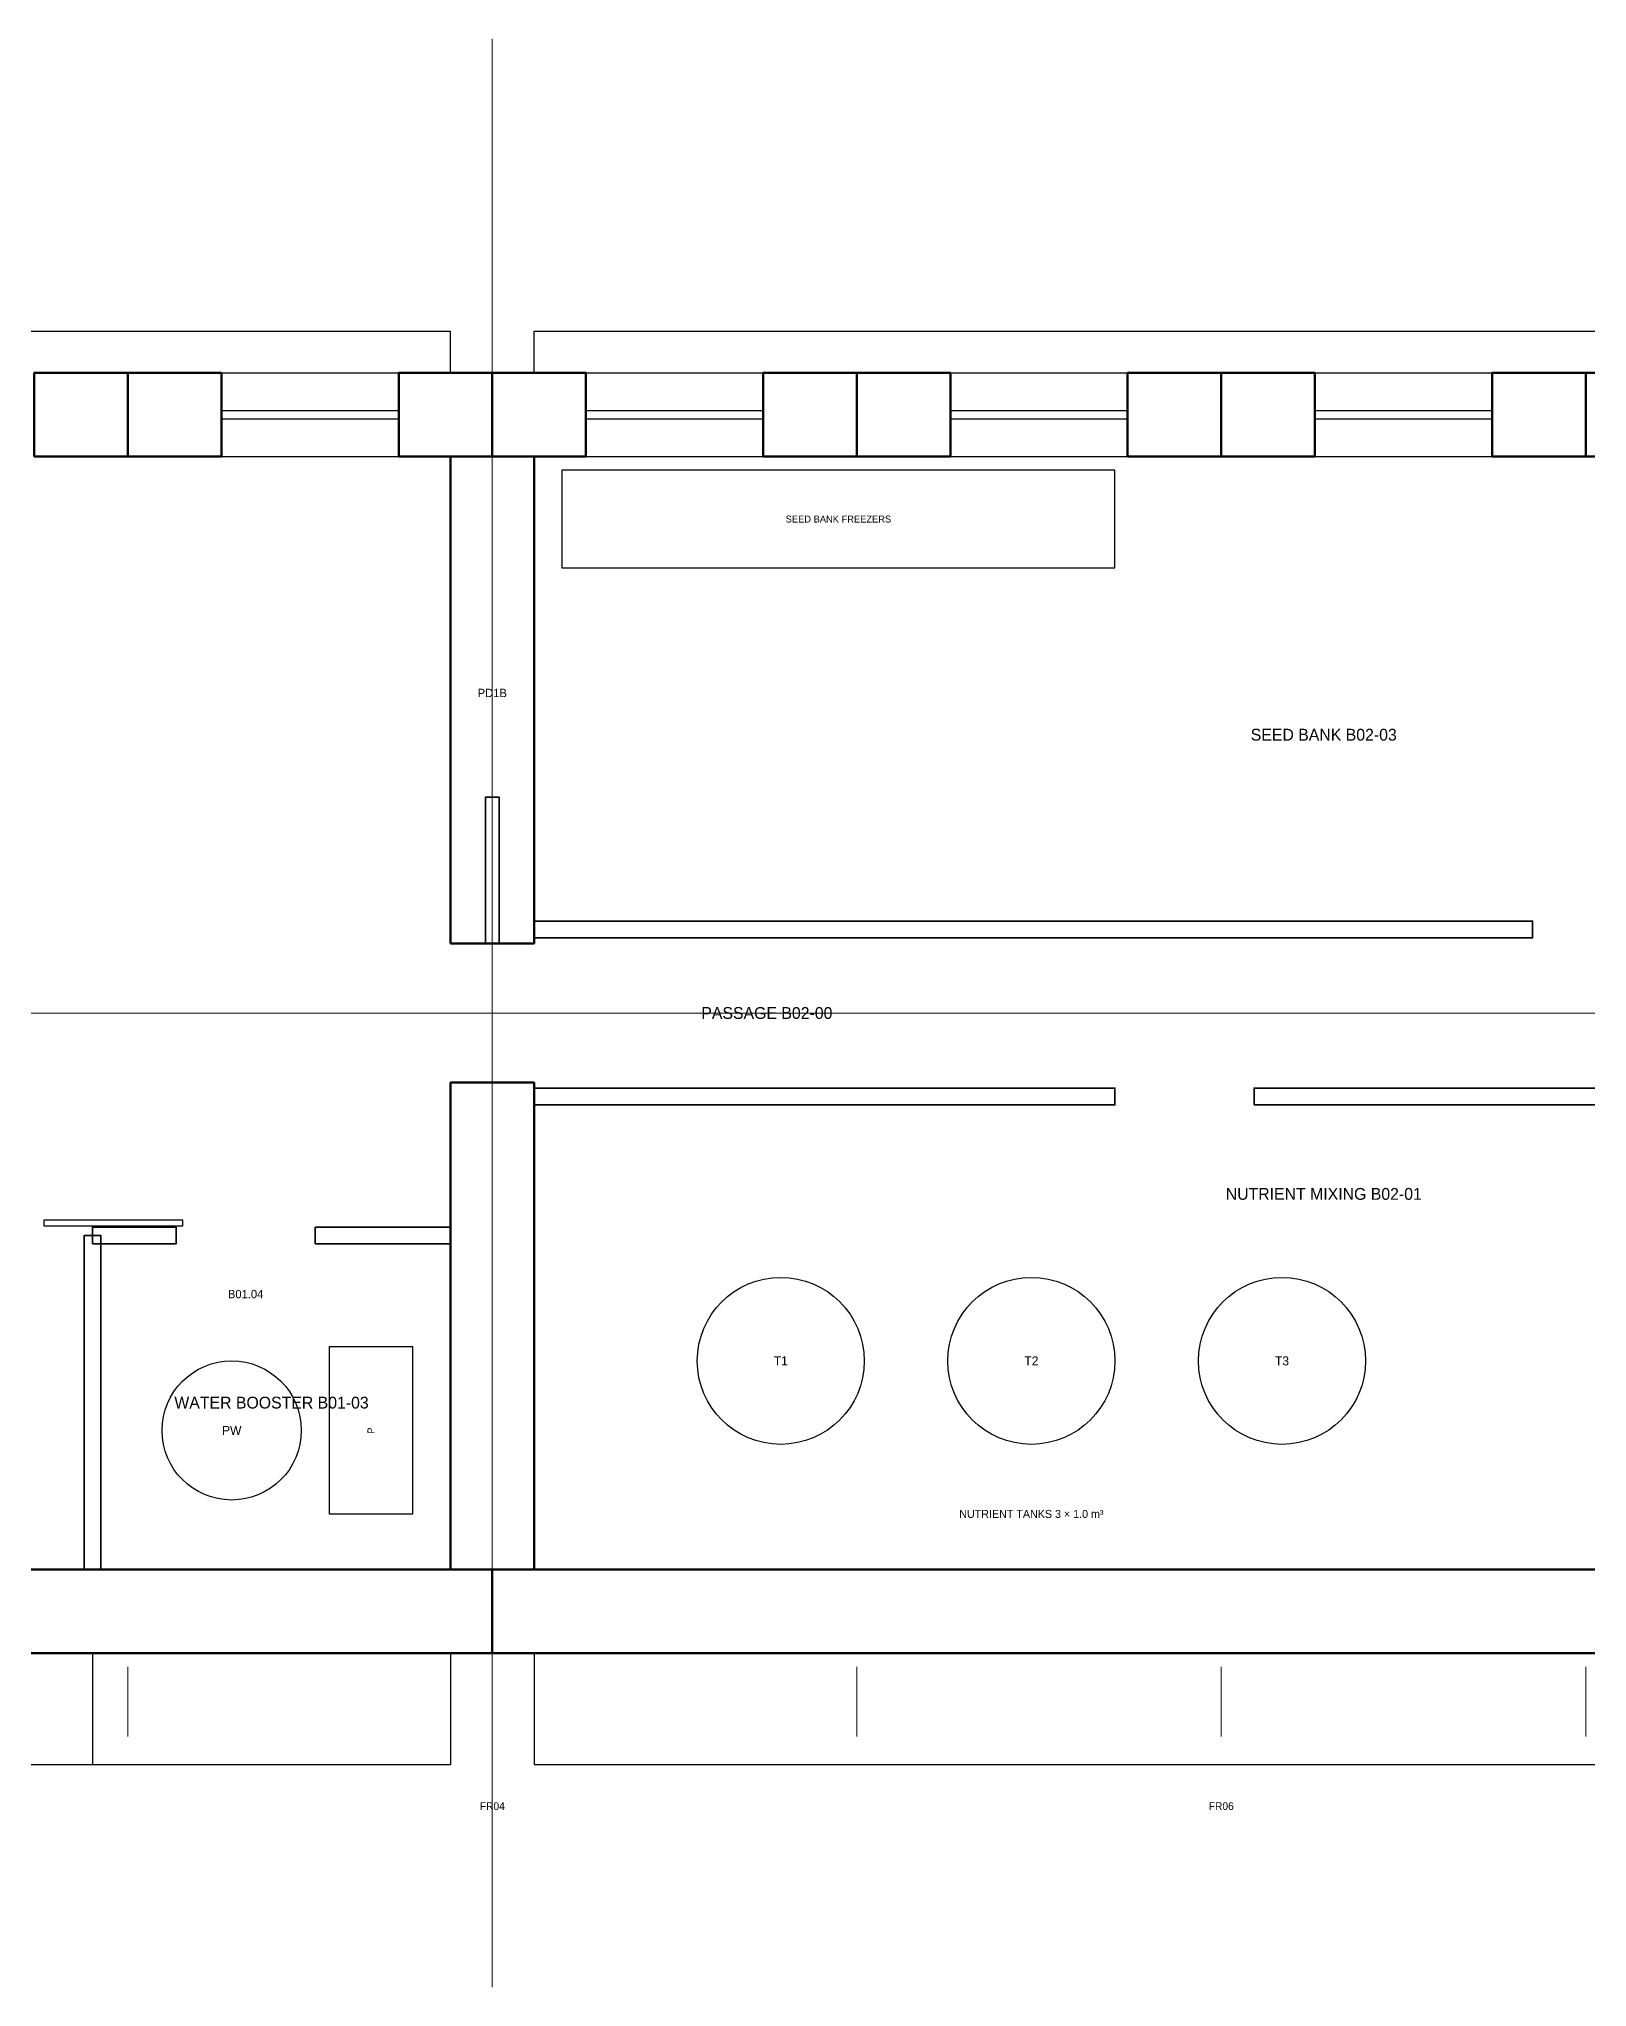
# Model space of a CAD drawing. Header units: millimetres. Extents: x 0 to 254927, y -7000 to 7000.
# Drawn here: x 19488 to 30607, y -7000 to 7000 of the extents above; entities that cross this region are included whole.
import ezdxf
from ezdxf.enums import TextEntityAlignment as Align

# ---------------------------------------------------------------- set-up
doc = ezdxf.new("R2010")
doc.units = ezdxf.units.MM
doc.linetypes.add('CENTER', pattern=[5.08, 3.175, -0.635, 0.635, -0.635])
doc.linetypes.add('DASHED', pattern=[1.524, 1.27, -0.254])
for name, color, linetype, lineweight in [('A-ANNO-DIMS', 2, 'CONTINUOUS', 18), ('A-ANNO-NOTE', 7, 'CONTINUOUS', 18), ('A-ANNO-TEXT', 7, 'CONTINUOUS', 25), ('A-CNTR', 9, 'CENTER', 13), ('A-DOOR', 3, 'CONTINUOUS', 25), ('A-DOOR-PRES', 1, 'CONTINUOUS', 35), ('A-EQPM', 30, 'CONTINUOUS', 25), ('A-GLAZ', 5, 'CONTINUOUS', 25), ('A-GRID', 9, 'CENTER', 18), ('A-HIDN', 8, 'DASHED', 18), ('A-WALL', 7, 'CONTINUOUS', 35), ('A-WALL-BHD', 7, 'CONTINUOUS', 50), ('A-WALL-PRHU', 7, 'CONTINUOUS', 70)]:
    doc.layers.add(name, color=color, linetype=linetype, lineweight=lineweight)
doc.styles.add('OpenSansCondensed-Light', font='OpenSansCondensed-Light.ttf')
doc.dimstyles.new('EZDXF', dxfattribs={"dimtxt": 0.25, "dimasz": 0.175, "dimexe": 0.375, "dimexo": 0.125, "dimgap": 0.1, "dimtad": 1, "dimlfac": 100, "dimzin": 12, "dimdsep": 46, "dimtxsty": 'OpenSansCondensed-Light', "dimblk": 'ARCHTICK', "dimcen": 2.5, "dimazin": 3, "dimtfac": 0.5, "dimtmove": 2, "dimatfit": 3})

# ---------------------------------------------------------------- blocks, each defined once
blk = doc.blocks.new('_ARCHTICK')
at = {"color": 0, "linetype": 'BYBLOCK', "const_width": 0.15}
blk.add_lwpolyline([(-0.5, -0.5), (0.5, 0.5)], dxfattribs=at)

msp = doc.modelspace()

# ---------------------------------------------------------------- linework, layer by layer
at = {"layer": 'A-ANNO-DIMS'}
for p, q in [((20125.95715, -4700), (20125.95715, -5200)), ((22743.95102, -4700), (22743.95102, -5200)), ((22743.95102, -4700), (22743.95102, -5200)), ((25361.9449, -4700), (25361.9449, -5200)), ((27979.93878, -4700), (27979.93878, -5200)), ((30597.93266, -4700), (30597.93266, -5200))]:
    msp.add_line(p, q, dxfattribs=at)
at = {"layer": 'A-CNTR'}
msp.add_line((0, 0), (254927.41229, 0), dxfattribs=at)
at = {"layer": 'A-DOOR'}
for p, q in [((20471.97551, -1660), (20471.97551, -1540)), ((21471.97551, -1660), (21471.97551, -1540))]:
    msp.add_line(p, q, dxfattribs=at)
msp.add_lwpolyline([(19521.97551, -1530), (20521.97551, -1530), (20521.97551, -1490), (19521.97551, -1490)], close=True, dxfattribs=at)
at = {"layer": 'A-DOOR-PRES'}
for p, q in [((22443.95102, 500), (23043.95102, 500)), ((22443.95102, -500), (23043.95102, -500))]:
    msp.add_line(p, q, dxfattribs=at)
msp.add_lwpolyline([(22693.95102, 500), (22793.95102, 500), (22793.95102, 1550), (22693.95102, 1550)], close=True, dxfattribs=at)
at = {"layer": 'A-EQPM'}
for points in [[(23243.95102, 3200), (27215.92654, 3200), (27215.92654, 3900), (23243.95102, 3900)], [(21571.97551, -3600), (22171.97551, -3600), (22171.97551, -2400), (21571.97551, -2400)]]:
    msp.add_lwpolyline(points, close=True, dxfattribs=at)
for centre, radius in [((24815.92654, -2500), 600), ((26615.92654, -2500), 600), ((28415.92654, -2500), 600), ((20871.97551, -3000), 500)]:
    msp.add_circle(centre, radius, dxfattribs=at)
at = {"layer": 'A-GLAZ'}
for p, q in [((20798.59045, 4600), (22071.31772, 4600)), ((23416.58433, 4600), (24689.3116, 4600)), ((26034.5782, 4600), (27307.30548, 4600)), ((28652.57208, 4600), (29925.29936, 4600)), ((20798.59045, 4330), (22071.31772, 4330)), ((20798.59045, 4270), (22071.31772, 4270)), ((23416.58433, 4330), (24689.3116, 4330)), ((23416.58433, 4270), (24689.3116, 4270)), ((26034.5782, 4330), (27307.30548, 4330)), ((26034.5782, 4270), (27307.30548, 4270)), ((28652.57208, 4330), (29925.29936, 4330)), ((28652.57208, 4270), (29925.29936, 4270)), ((20798.59045, 4000), (22071.31772, 4000)), ((23416.58433, 4000), (24689.3116, 4000)), ((26034.5782, 4000), (27307.30548, 4000)), ((28652.57208, 4000), (29925.29936, 4000))]:
    msp.add_line(p, q, dxfattribs=at)
at = {"layer": 'A-GRID'}
msp.add_line((22743.95102, -7000), (22743.95102, 7000), dxfattribs=at)
msp.add_line((22743.95102, -7000), (22743.95102, 7000), dxfattribs=at)
at = {"layer": 'A-HIDN'}
msp.add_line((22743.95102, -500), (22743.95102, 500), dxfattribs=at)
at = {"layer": 'A-WALL'}
for points in [[(23043.95102, 540), (30215.92654, 540), (30215.92654, 660), (23043.95102, 660)], [(23043.95102, -660), (27215.92654, -660), (27215.92654, -540), (23043.95102, -540)], [(28215.92654, -660), (36215.92654, -660), (36215.92654, -540), (28215.92654, -540)], [(19871.97551, -1660), (20471.97551, -1660), (20471.97551, -1540), (19871.97551, -1540)], [(21471.97551, -1660), (22443.95102, -1660), (22443.95102, -1540), (21471.97551, -1540)], [(19811.97551, -4000), (19931.97551, -4000), (19931.97551, -1600), (19811.97551, -1600)]]:
    msp.add_lwpolyline(points, close=True, dxfattribs=at)
at = {"layer": 'A-WALL-BHD'}
for points in [[(22443.95102, 500), (23043.95102, 500), (23043.95102, 4000), (22443.95102, 4000)], [(22443.95102, -4000), (23043.95102, -4000), (23043.95102, -500), (22443.95102, -500)]]:
    msp.add_lwpolyline(points, close=True, dxfattribs=at)
at = {"layer": 'A-WALL-PRHU'}
for points in [[(19453.32384, 4000), (20125.95715, 4000), (20125.95715, 4600), (19453.32384, 4600)], [(20125.95715, 4000), (20798.59045, 4000), (20798.59045, 4600), (20125.95715, 4600)], [(22071.31772, 4000), (22743.95102, 4000), (22743.95102, 4600), (22071.31772, 4600)], [(22743.95102, 4000), (23416.58433, 4000), (23416.58433, 4600), (22743.95102, 4600)], [(24689.3116, 4000), (25361.9449, 4000), (25361.9449, 4600), (24689.3116, 4600)], [(25361.9449, 4000), (26034.5782, 4000), (26034.5782, 4600), (25361.9449, 4600)], [(27307.30548, 4000), (27979.93878, 4000), (27979.93878, 4600), (27307.30548, 4600)], [(27979.93878, 4000), (28652.57208, 4000), (28652.57208, 4600), (27979.93878, 4600)], [(29925.29936, 4000), (30597.93266, 4000), (30597.93266, 4600), (29925.29936, 4600)], [(30597.93266, 4000), (31270.56596, 4000), (31270.56596, 4600), (30597.93266, 4600)], [(1800, -4600), (22743.95102, -4600), (22743.95102, -4000), (1800, -4000)], [(22743.95102, -4600), (43687.90205, -4600), (43687.90205, -4000), (22743.95102, -4000)]]:
    msp.add_lwpolyline(points, close=True, dxfattribs=at)

# ---------------------------------------------------------------- texts
at = {"layer": 'A-ANNO-NOTE'}
for s, height, p in [('SEED BANK FREEZERS', 50, (25229.93878, 3550)), ('T1', 65, (24815.92654, -2500)), ('T2', 65, (26615.92654, -2500)), ('T3', 65, (28415.92654, -2500)), ('PW', 65, (20871.97551, -3000)), ('NUTRIENT TANKS 3 × 1.0 m³', 57.5, (26615.92654, -3600)), ('FR04', 55, (22743.95102, -5700)), ('FR04', 55, (22743.95102, -5700)), ('FR06', 55, (27979.93878, -5700))]:
    msp.add_text(s, height=height, dxfattribs=at).set_placement(p, align=Align.MIDDLE_CENTER)
msp.add_text('P', height=50, rotation=90, dxfattribs=at).set_placement((21871.97551, -3000), align=Align.MIDDLE_CENTER)
at = {"layer": 'A-ANNO-TEXT'}
for s, height, p in [('PD1B', 60, (22743.95102, 2300)), ('SEED BANK B02-03', 85, (28715.92654, 2000)), ('PASSAGE B02-00', 85, (24715.92654, 0)), ('NUTRIENT MIXING B02-01', 85, (28715.92654, -1300)), ('B01.04', 60, (20971.97551, -2020)), ('WATER BOOSTER B01-03', 85, (21157.96327, -2800))]:
    msp.add_text(s, height=height, dxfattribs=at).set_placement(p, align=Align.MIDDLE_CENTER)

# ---------------------------------------------------------------- dimensions: what is measured, and where the dimension line sits
at = {"layer": 'A-ANNO-DIMS'}
for base, p1, p2 in [((8272, 4900), (8272, 4600), (22443.95102, 4600)), ((23043.95102, 4900), (23043.95102, 4600), (34216, 4600)), ((9272, -5400), (9272, -4600), (19872, -4600)), ((19872, -5400), (19872, -4600), (22443.95102, -4600)), ((23043.95102, -5400), (23043.95102, -4600), (33216, -4600))]:
    msp.add_linear_dim(base=base, p1=p1, p2=p2, dimstyle='EZDXF', dxfattribs=at).render()

doc.saveas('drawing.dxf')
